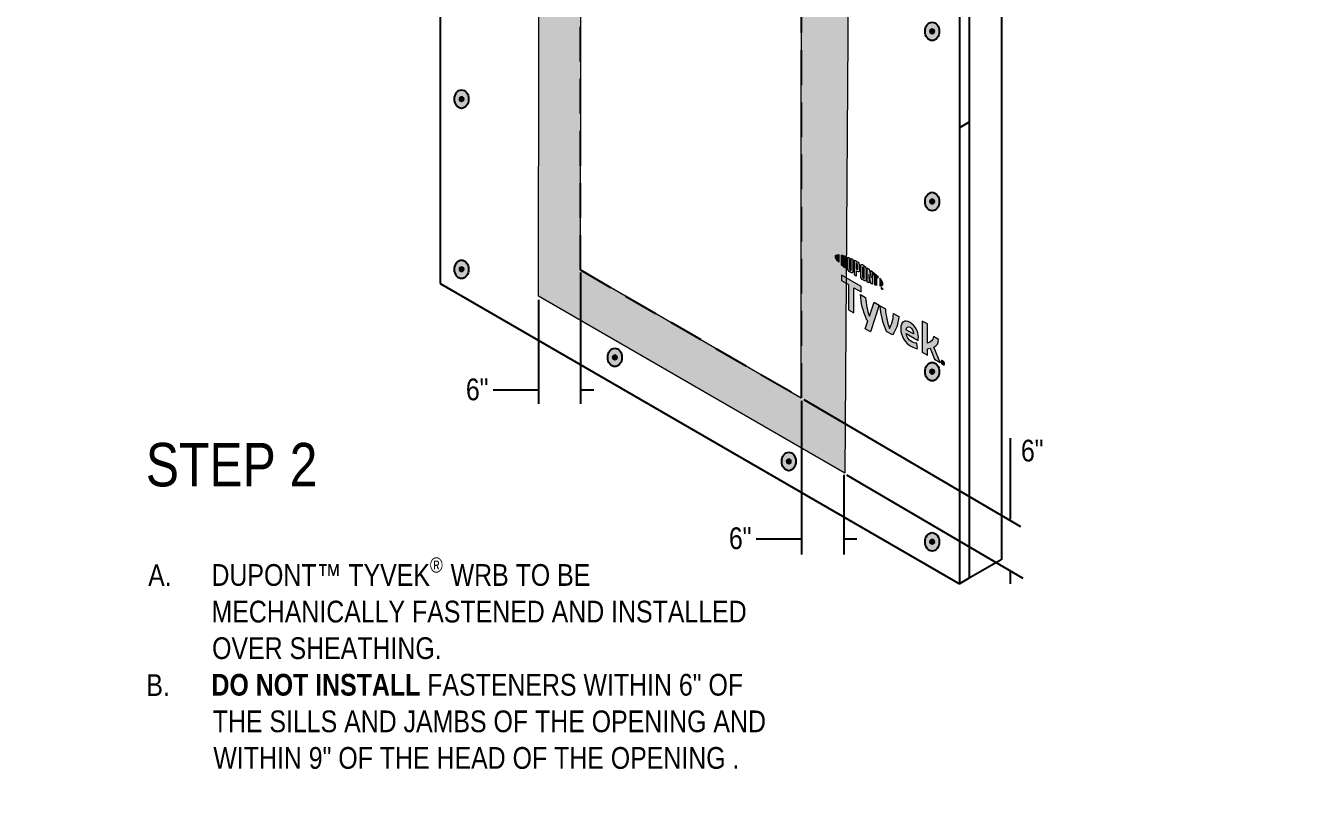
# Model space of a CAD drawing. Header units: inches. Extents: x -26 to 76, y -15 to 22.
# Drawn here: x -0.4 to 8.77, y -9.32 to -3.8 of the extents above; entities that cross this region are included whole.
import ezdxf

# ---------------------------------------------------------------- set-up
doc = ezdxf.new("R2010")
doc.units = ezdxf.units.IN
doc.header["$MEASUREMENT"] = 0
for name, pattern in [('AI-Linetype-0', [0.375113, 0.250075, -0.125038]), ('AI-Linetype-6', [0.375113, 0.250075, -0.125038]), ('AI-Linetype-7', [0.375113, 0.250075, -0.125038])]:
    doc.linetypes.add(name, pattern=pattern)
for name, color, linetype, lineweight in [('.ATI-TEXT_2', 7, 'Continuous', 0), ('G-ANNO-TTLB', 7, 'Continuous', 0), ('LOGOS', 7, 'Continuous', 0), ('No Fasteners', 7, 'Continuous', 0), ('TYVEK', 7, 'Continuous', 0)]:
    doc.layers.add(name, color=color, linetype=linetype, lineweight=lineweight)

# ---------------------------------------------------------------- blocks, each defined once
blk = doc.blocks.new('Block_38')
at = {"layer": 'TYVEK', "color": 18, "lineweight": 25, "true_color": 0x000000}
blk.add_lwpolyline([(2.585, -4.9733)], dxfattribs=at)
blk = doc.blocks.new('Block_39')
at = {"layer": 'TYVEK', "color": 18, "lineweight": 25, "true_color": 0x000000}
for points in [[(2.585, -4.9733)], [(6.3194, -7.1352)]]:
    blk.add_lwpolyline(points, dxfattribs=at)
blk = doc.blocks.new('Block_73')
at = {"layer": 'TYVEK', "true_color": 0x003b71, "transparency": 33554687}
h = blk.add_hatch(color=156, dxfattribs=at)
h.dxf.hatch_style = 2
edge = h.paths.add_edge_path()
edge.add_ellipse((6.1177, -7.5188), major_axis=(0, 0.0664), ratio=0.766948, start_angle=0, end_angle=360)
at = {"layer": 'TYVEK', "color": 252, "lineweight": 25, "true_color": 0x838484}
for p, q in [((6.1042, -7.5184), (6.1312, -7.5184)), ((6.1177, -7.5013), (6.1177, -7.5355))]:
    blk.add_line(p, q, dxfattribs=at)
at = {"layer": 'TYVEK', "color": 18, "lineweight": 25, "true_color": 0x000000}
blk.add_ellipse((6.1177, -7.5188), major_axis=(0, 0.0664), ratio=0.766948, dxfattribs=at)
at = {"layer": 'TYVEK', "color": 252, "lineweight": 25, "true_color": 0x838484}
blk.add_ellipse((6.1177, -7.5184), major_axis=(0, 0.0171), ratio=0.788846, dxfattribs=at)
blk = doc.blocks.new('Block_74')
at = {"layer": 'TYVEK', "true_color": 0x003b71, "transparency": 33554687}
h = blk.add_hatch(color=156, dxfattribs=at)
h.dxf.hatch_style = 2
edge = h.paths.add_edge_path()
edge.add_ellipse((6.1177, -3.8458), major_axis=(0, 0.0664), ratio=0.766948, start_angle=0, end_angle=360)
at = {"layer": 'TYVEK', "color": 252, "lineweight": 25, "true_color": 0x838484}
for p, q in [((6.1042, -3.8454), (6.1312, -3.8454)), ((6.1177, -3.8283), (6.1177, -3.8625))]:
    blk.add_line(p, q, dxfattribs=at)
at = {"layer": 'TYVEK', "color": 18, "lineweight": 25, "true_color": 0x000000}
blk.add_ellipse((6.1177, -3.8458), major_axis=(0, 0.0664), ratio=0.766948, dxfattribs=at)
at = {"layer": 'TYVEK', "color": 252, "lineweight": 25, "true_color": 0x838484}
blk.add_ellipse((6.1177, -3.8454), major_axis=(0, 0.0171), ratio=0.788846, dxfattribs=at)
blk = doc.blocks.new('Block_76')
at = {"layer": 'TYVEK', "true_color": 0x003b71, "transparency": 33554687}
h = blk.add_hatch(color=156, dxfattribs=at)
h.dxf.hatch_style = 2
edge = h.paths.add_edge_path()
edge.add_ellipse((6.1177, -5.0702), major_axis=(0, 0.0664), ratio=0.766948, start_angle=0, end_angle=360)
at = {"layer": 'TYVEK', "color": 252, "lineweight": 25, "true_color": 0x838484}
for p, q in [((6.1042, -5.0697), (6.1312, -5.0697)), ((6.1177, -5.0526), (6.1177, -5.0869))]:
    blk.add_line(p, q, dxfattribs=at)
at = {"layer": 'TYVEK', "color": 18, "lineweight": 25, "true_color": 0x000000}
blk.add_ellipse((6.1177, -5.0702), major_axis=(0, 0.0664), ratio=0.766948, dxfattribs=at)
at = {"layer": 'TYVEK', "color": 252, "lineweight": 25, "true_color": 0x838484}
blk.add_ellipse((6.1177, -5.0697), major_axis=(0, 0.0171), ratio=0.788846, dxfattribs=at)
blk = doc.blocks.new('Block_77')
at = {"layer": 'TYVEK', "true_color": 0x003b71, "transparency": 33554687}
h = blk.add_hatch(color=156, dxfattribs=at)
h.dxf.hatch_style = 2
edge = h.paths.add_edge_path()
edge.add_ellipse((6.1177, -6.2945), major_axis=(0, 0.0664), ratio=0.766948, start_angle=0, end_angle=360)
at = {"layer": 'TYVEK', "color": 252, "lineweight": 25, "true_color": 0x838484}
for p, q in [((6.1042, -6.2941), (6.1312, -6.2941)), ((6.1177, -6.2769), (6.1177, -6.3112))]:
    blk.add_line(p, q, dxfattribs=at)
at = {"layer": 'TYVEK', "color": 18, "lineweight": 25, "true_color": 0x000000}
blk.add_ellipse((6.1177, -6.2945), major_axis=(0, 0.0664), ratio=0.766948, dxfattribs=at)
at = {"layer": 'TYVEK', "color": 252, "lineweight": 25, "true_color": 0x838484}
blk.add_ellipse((6.1177, -6.2941), major_axis=(0, 0.0171), ratio=0.788846, dxfattribs=at)
blk = doc.blocks.new('Block_71')
at = {"layer": 'TYVEK'}
for name in ['Block_74', 'Block_76', 'Block_77', 'Block_73']:
    blk.add_blockref(name, (0, 0), dxfattribs=at)
blk = doc.blocks.new('Block_80')
at = {"layer": 'TYVEK', "true_color": 0x003b71, "transparency": 33554687}
h = blk.add_hatch(color=156, dxfattribs=at)
h.dxf.hatch_style = 2
edge = h.paths.add_edge_path()
edge.add_ellipse((2.733, -5.5577), major_axis=(0, 0.0664), ratio=0.766948, start_angle=0, end_angle=360)
at = {"layer": 'TYVEK', "color": 252, "lineweight": 25, "true_color": 0x838484}
for p, q in [((2.7195, -5.5573), (2.7466, -5.5573)), ((2.733, -5.5401), (2.733, -5.5744))]:
    blk.add_line(p, q, dxfattribs=at)
at = {"layer": 'TYVEK', "color": 18, "lineweight": 25, "true_color": 0x000000}
blk.add_ellipse((2.733, -5.5577), major_axis=(0, 0.0664), ratio=0.766948, dxfattribs=at)
at = {"layer": 'TYVEK', "color": 252, "lineweight": 25, "true_color": 0x838484}
blk.add_ellipse((2.733, -5.5573), major_axis=(0, 0.0171), ratio=0.788846, dxfattribs=at)
blk = doc.blocks.new('Block_84')
at = {"layer": 'TYVEK', "true_color": 0x003b71, "transparency": 33554687}
h = blk.add_hatch(color=156, dxfattribs=at)
h.dxf.hatch_style = 2
edge = h.paths.add_edge_path()
edge.add_ellipse((2.733, -4.3333), major_axis=(0, 0.0664), ratio=0.766948, start_angle=0, end_angle=360)
at = {"layer": 'TYVEK', "color": 252, "lineweight": 25, "true_color": 0x838484}
for p, q in [((2.7195, -4.3329), (2.7466, -4.3329)), ((2.733, -4.3158), (2.733, -4.3501))]:
    blk.add_line(p, q, dxfattribs=at)
at = {"layer": 'TYVEK', "color": 18, "lineweight": 25, "true_color": 0x000000}
blk.add_ellipse((2.733, -4.3333), major_axis=(0, 0.0664), ratio=0.766948, dxfattribs=at)
at = {"layer": 'TYVEK', "color": 252, "lineweight": 25, "true_color": 0x838484}
blk.add_ellipse((2.733, -4.3329), major_axis=(0, 0.0171), ratio=0.788846, dxfattribs=at)
blk = doc.blocks.new('Block_78')
at = {"layer": 'TYVEK'}
for name in ['Block_84', 'Block_80']:
    blk.add_blockref(name, (0, 0), dxfattribs=at)
blk = doc.blocks.new('Block_186')
at = {"layer": 'TYVEK', "true_color": 0x003b71, "transparency": 33554687}
h = blk.add_hatch(color=156, dxfattribs=at)
h.dxf.hatch_style = 2
edge = h.paths.add_edge_path()
edge.add_ellipse((5.0865, -6.9404), major_axis=(0, 0.0664), ratio=0.766948, start_angle=0, end_angle=360)
at = {"layer": 'TYVEK', "color": 252, "lineweight": 25, "true_color": 0x838484}
for p, q in [((5.073, -6.94), (5.1, -6.94)), ((5.0865, -6.9229), (5.0865, -6.9571))]:
    blk.add_line(p, q, dxfattribs=at)
at = {"layer": 'TYVEK', "color": 18, "lineweight": 25, "true_color": 0x000000}
blk.add_ellipse((5.0865, -6.9404), major_axis=(0, 0.0664), ratio=0.766948, dxfattribs=at)
at = {"layer": 'TYVEK', "color": 252, "lineweight": 25, "true_color": 0x838484}
blk.add_ellipse((5.0865, -6.94), major_axis=(0, 0.0171), ratio=0.788846, dxfattribs=at)
blk = doc.blocks.new('Block_187')
at = {"layer": 'TYVEK', "true_color": 0x003b71, "transparency": 33554687}
h = blk.add_hatch(color=156, dxfattribs=at)
h.dxf.hatch_style = 2
edge = h.paths.add_edge_path()
edge.add_ellipse((3.8353, -6.1918), major_axis=(0, 0.0664), ratio=0.766948, start_angle=0, end_angle=360)
at = {"layer": 'TYVEK', "color": 252, "lineweight": 25, "true_color": 0x838484}
for p, q in [((3.8218, -6.1914), (3.8488, -6.1914)), ((3.8353, -6.1743), (3.8353, -6.2085))]:
    blk.add_line(p, q, dxfattribs=at)
at = {"layer": 'TYVEK', "color": 18, "lineweight": 25, "true_color": 0x000000}
blk.add_ellipse((3.8353, -6.1918), major_axis=(0, 0.0664), ratio=0.766948, dxfattribs=at)
at = {"layer": 'TYVEK', "color": 252, "lineweight": 25, "true_color": 0x838484}
blk.add_ellipse((3.8353, -6.1914), major_axis=(0, 0.0171), ratio=0.788846, dxfattribs=at)
blk = doc.blocks.new('Block_397')
at = {"layer": '.ATI-TEXT_2', "char_height": 0.2, "attachment_point": 7}
for s, insert in [('\\C18;\\c0;\\FArial Narrow|b0|i0|c1;\\H0.156297;\\W1.000000;A.', (0.4789, -7.8377)), ('\\C18;\\c0;\\FArial Narrow|b0|i0|c1;\\H0.156297;\\W1.000000;DUPONT™ TYVEK', (0.9344, -7.8377)), ('\\C18;\\c0;\\FArial Narrow|b0|i0|c1;\\H0.109408;\\W1.000000;®', (2.5057, -7.7413)), ('\\C18;\\c0;\\FArial Narrow|b0|i0|c1;\\H0.156297;\\W1.000000; WRB TO BE', (2.6046, -7.8377)), ('\\C18;\\c0;\\FArial Narrow|b0|i0|c1;\\H0.156297;\\W1.000000;MECHANICALLY FASTENED AND INSTALLED', (0.9345, -8.101)), ('\\C18;\\c0;\\FArial Narrow|b0|i0|c1;\\H0.156297;\\W1.000000;OVER SHEATHING.', (0.9388, -8.3642)), ('\\C18;\\c0;\\FArial Narrow|b0|i0|c1;\\H0.156297;\\W1.000000;B.', (0.4657, -8.6275)), ('\\C18;\\c0;\\FArial Narrow Bold|b1|i0|c1;\\H0.156297;\\W1.000000;DO NOT INSTALL\\FArial Narrow|b0|i0|c1; FASTENERS WITHIN 6" OF', (0.9344, -8.6275)), ('\\C18;\\c0;\\FArial Narrow|b0|i0|c1;\\H0.156297;\\W1.000000;THE SILLS AND JAMBS OF THE OPENING AND', (0.9433, -8.8908)), ('\\C18;\\c0;\\FArial Narrow|b0|i0|c1;\\H0.156297;\\W1.000000;WITHIN 9" OF THE HEAD OF THE OPENING .', (0.9478, -9.154))]:
    blk.add_mtext(s, dxfattribs=dict(at, insert=insert))
blk = doc.blocks.new('Block_467')
at = {"layer": 'LOGOS', "true_color": 0x838484, "transparency": 33554687}
h = blk.add_hatch(color=252, dxfattribs=at)
h.dxf.hatch_style = 2
edge = h.paths.add_edge_path()
edge.add_spline(control_points=[(5.422, -5.466), (5.422, -5.476), (5.4305, -5.4903), (5.4453, -5.5069), (5.4453, -5.5069), (5.4453, -5.4522), (5.4453, -5.4522), (5.4305, -5.4516), (5.422, -5.456), (5.422, -5.466)], knot_values=[0, 0, 0, 0, 1, 1, 1, 2, 2, 2, 3, 3, 3, 3], degree=3, periodic=0)
h = blk.add_hatch(color=252, dxfattribs=at)
h.dxf.hatch_style = 2
edge = h.paths.add_edge_path()
edge.add_spline(control_points=[(5.4898, -5.5275), (5.4898, -5.5317), (5.4876, -5.5318), (5.485, -5.5303), (5.483, -5.5291), (5.4798, -5.5264), (5.4772, -5.5241), (5.4772, -5.5241), (5.4772, -5.4718), (5.4772, -5.4718), (5.4798, -5.4725), (5.483, -5.4735), (5.485, -5.4747), (5.4876, -5.4762), (5.4898, -5.4788), (5.4898, -5.483), (5.4898, -5.483), (5.4898, -5.5275), (5.4898, -5.5275)], knot_values=[0, 0, 0, 0, 1, 1, 1, 2, 2, 2, 3, 3, 3, 4, 4, 4, 5, 5, 5, 6, 6, 6, 6], degree=3, periodic=0)
edge = h.paths.add_edge_path()
edge.add_spline(control_points=[(5.4867, -5.462), (5.4826, -5.4596), (5.4766, -5.4575), (5.4658, -5.4551), (5.4658, -5.4551), (5.4658, -5.5277), (5.4658, -5.5277), (5.4753, -5.5365), (5.4826, -5.5426), (5.4867, -5.545), (5.4963, -5.5505), (5.5016, -5.5469), (5.5016, -5.5362), (5.5016, -5.5362), (5.5016, -5.488), (5.5016, -5.488), (5.5016, -5.4773), (5.4963, -5.4675), (5.4867, -5.462)], knot_values=[0, 0, 0, 0, 1, 1, 1, 2, 2, 2, 3, 3, 3, 4, 4, 4, 5, 5, 5, 6, 6, 6, 6], degree=3, periodic=0)
h = blk.add_hatch(color=252, dxfattribs=at)
h.dxf.hatch_style = 2
edge = h.paths.add_edge_path()
edge.add_spline(control_points=[(5.5349, -5.562), (5.5349, -5.5662), (5.5336, -5.5681), (5.529, -5.5649), (5.5246, -5.5616), (5.5233, -5.5588), (5.5233, -5.5538), (5.5233, -5.5538), (5.5233, -5.4748), (5.5233, -5.4748), (5.5204, -5.4735), (5.5137, -5.4707), (5.5109, -5.4695), (5.5109, -5.4695), (5.5109, -5.5494), (5.5109, -5.5494), (5.5109, -5.5621), (5.5163, -5.5702), (5.529, -5.5793), (5.5407, -5.5876), (5.5479, -5.5849), (5.5479, -5.5708), (5.5479, -5.5708), (5.5479, -5.4864), (5.5479, -5.4864), (5.5455, -5.4851), (5.5375, -5.4813), (5.5349, -5.4801), (5.5349, -5.4801), (5.5349, -5.562), (5.5349, -5.562)], knot_values=[0, 0, 0, 0, 1, 1, 1, 2, 2, 2, 3, 3, 3, 4, 4, 4, 5, 5, 5, 6, 6, 6, 7, 7, 7, 8, 8, 8, 9, 9, 9, 10, 10, 10, 10], degree=3, periodic=0)
h = blk.add_hatch(color=252, dxfattribs=at)
h.dxf.hatch_style = 2
edge = h.paths.add_edge_path()
edge.add_spline(control_points=[(5.5824, -5.5547), (5.5824, -5.5593), (5.581, -5.5608), (5.5757, -5.5578), (5.5757, -5.5578), (5.5711, -5.5551), (5.5711, -5.5551), (5.5711, -5.5551), (5.5711, -5.5132), (5.5711, -5.5132), (5.5731, -5.5143), (5.5742, -5.5148), (5.5754, -5.5156), (5.5812, -5.5189), (5.5824, -5.522), (5.5824, -5.5267), (5.5824, -5.5267), (5.5824, -5.5547), (5.5824, -5.5547)], knot_values=[0, 0, 0, 0, 1, 1, 1, 2, 2, 2, 3, 3, 3, 4, 4, 4, 5, 5, 5, 6, 6, 6, 6], degree=3, periodic=0)
edge = h.paths.add_edge_path()
edge.add_spline(control_points=[(5.5762, -5.5012), (5.5739, -5.4998), (5.5657, -5.4954), (5.5581, -5.4915), (5.5581, -5.4915), (5.5581, -5.5978), (5.5581, -5.5978), (5.5607, -5.5995), (5.5674, -5.6038), (5.5711, -5.606), (5.5711, -5.606), (5.5711, -5.5699), (5.5711, -5.5699), (5.5711, -5.5699), (5.5762, -5.5729), (5.5762, -5.5729), (5.5898, -5.5807), (5.5955, -5.5769), (5.5955, -5.5634), (5.5955, -5.5634), (5.5955, -5.5321), (5.5955, -5.5321), (5.5955, -5.5189), (5.5891, -5.5086), (5.5762, -5.5012)], knot_values=[0, 0, 0, 0, 1, 1, 1, 2, 2, 2, 3, 3, 3, 4, 4, 4, 5, 5, 5, 6, 6, 6, 7, 7, 7, 8, 8, 8, 8], degree=3, periodic=0)
h = blk.add_hatch(color=252, dxfattribs=at)
h.dxf.hatch_style = 2
edge = h.paths.add_edge_path()
edge.add_spline(control_points=[(5.6289, -5.6187), (5.6289, -5.6229), (5.6277, -5.6244), (5.6231, -5.6219), (5.6183, -5.6193), (5.617, -5.6162), (5.617, -5.6119), (5.617, -5.6119), (5.617, -5.5456), (5.617, -5.5456), (5.617, -5.5412), (5.6183, -5.5396), (5.6231, -5.5425), (5.6277, -5.5453), (5.6289, -5.5482), (5.6289, -5.5524), (5.6289, -5.5524), (5.6289, -5.6187), (5.6289, -5.6187)], knot_values=[0, 0, 0, 0, 1, 1, 1, 2, 2, 2, 3, 3, 3, 4, 4, 4, 5, 5, 5, 6, 6, 6, 6], degree=3, periodic=0)
edge = h.paths.add_edge_path()
edge.add_spline(control_points=[(5.6231, -5.5276), (5.611, -5.52), (5.6038, -5.5219), (5.6038, -5.5359), (5.6038, -5.5359), (5.6038, -5.6055), (5.6038, -5.6055), (5.6038, -5.6202), (5.6103, -5.6301), (5.6231, -5.6368), (5.6355, -5.6434), (5.6421, -5.6417), (5.6421, -5.626), (5.6421, -5.626), (5.6421, -5.5596), (5.6421, -5.5596), (5.6421, -5.5446), (5.6362, -5.5359), (5.6231, -5.5276)], knot_values=[0, 0, 0, 0, 1, 1, 1, 2, 2, 2, 3, 3, 3, 4, 4, 4, 5, 5, 5, 6, 6, 6, 6], degree=3, periodic=0)
h = blk.add_hatch(color=252, dxfattribs=at)
h.dxf.hatch_style = 2
edge = h.paths.add_edge_path()
edge.add_spline(control_points=[(5.6782, -5.6187), (5.6782, -5.6187), (5.6638, -5.5563), (5.6638, -5.5563), (5.6598, -5.5534), (5.6551, -5.5501), (5.6514, -5.5476), (5.6514, -5.5476), (5.6514, -5.6496), (5.6514, -5.6496), (5.654, -5.6508), (5.6606, -5.6537), (5.664, -5.6552), (5.664, -5.6552), (5.6629, -5.5945), (5.6629, -5.5945), (5.6629, -5.5945), (5.6782, -5.6611), (5.6782, -5.6611), (5.6815, -5.6624), (5.6862, -5.6641), (5.6893, -5.6653), (5.6893, -5.6653), (5.6893, -5.5756), (5.6893, -5.5756), (5.6861, -5.573), (5.6802, -5.5685), (5.6773, -5.5663), (5.6773, -5.5663), (5.6782, -5.6187), (5.6782, -5.6187)], knot_values=[0, 0, 0, 0, 1, 1, 1, 2, 2, 2, 3, 3, 3, 4, 4, 4, 5, 5, 5, 6, 6, 6, 7, 7, 7, 8, 8, 8, 9, 9, 9, 10, 10, 10, 10], degree=3, periodic=0)
h = blk.add_hatch(color=252, dxfattribs=at)
h.dxf.hatch_style = 2
edge = h.paths.add_edge_path()
edge.add_spline(control_points=[(5.6958, -5.595), (5.699, -5.5976), (5.7022, -5.6001), (5.7053, -5.6027), (5.7053, -5.6027), (5.7053, -5.6705), (5.7053, -5.6705), (5.7081, -5.6714), (5.7134, -5.6729), (5.7169, -5.6737), (5.7169, -5.6737), (5.7169, -5.6126), (5.7169, -5.6126), (5.7203, -5.6156), (5.7235, -5.6184), (5.7264, -5.6211), (5.7264, -5.6211), (5.7264, -5.608), (5.7264, -5.608), (5.7172, -5.599), (5.7073, -5.5903), (5.6958, -5.5808), (5.6958, -5.5808), (5.6958, -5.595), (5.6958, -5.595)], knot_values=[0, 0, 0, 0, 1, 1, 1, 2, 2, 2, 3, 3, 3, 4, 4, 4, 5, 5, 5, 6, 6, 6, 7, 7, 7, 8, 8, 8, 8], degree=3, periodic=0)
h = blk.add_hatch(color=252, dxfattribs=at)
h.dxf.hatch_style = 2
edge = h.paths.add_edge_path()
edge.add_spline(control_points=[(5.7638, -5.6633), (5.7638, -5.6733), (5.7553, -5.6778), (5.7404, -5.6773), (5.7404, -5.6773), (5.7404, -5.6225), (5.7404, -5.6225), (5.7553, -5.6391), (5.7638, -5.6533), (5.7638, -5.6633)], knot_values=[0, 0, 0, 0, 1, 1, 1, 2, 2, 2, 3, 3, 3, 3], degree=3, periodic=0)
h = blk.add_hatch(color=252, dxfattribs=at)
h.dxf.hatch_style = 2
edge = h.paths.add_edge_path()
edge.add_spline(control_points=[(5.7568, -5.6922), (5.7568, -5.6922), (5.7582, -5.693), (5.7582, -5.693), (5.7582, -5.693), (5.7603, -5.698), (5.7603, -5.698), (5.7603, -5.698), (5.7624, -5.6954), (5.7624, -5.6954), (5.7624, -5.6954), (5.7638, -5.6962), (5.7638, -5.6962), (5.7638, -5.6962), (5.7638, -5.7041), (5.7638, -5.7041), (5.7638, -5.7041), (5.7625, -5.7034), (5.7625, -5.7034), (5.7625, -5.7034), (5.7625, -5.6978), (5.7625, -5.6978), (5.7625, -5.6978), (5.7604, -5.7003), (5.7604, -5.7003), (5.7604, -5.7003), (5.7602, -5.7002), (5.7602, -5.7002), (5.7602, -5.7002), (5.7581, -5.6953), (5.7581, -5.6953), (5.7581, -5.6953), (5.7581, -5.7009), (5.7581, -5.7009), (5.7581, -5.7009), (5.7568, -5.7001), (5.7568, -5.7001), (5.7568, -5.7001), (5.7568, -5.6922), (5.7568, -5.6922)], knot_values=[0, 0, 0, 0, 1, 1, 1, 2, 2, 2, 3, 3, 3, 4, 4, 4, 5, 5, 5, 6, 6, 6, 7, 7, 7, 8, 8, 8, 9, 9, 9, 10, 10, 10, 11, 11, 11, 12, 12, 12, 13, 13, 13, 13], degree=3, periodic=0)
edge = h.paths.add_edge_path()
edge.add_spline(control_points=[(5.7519, -5.6908), (5.7519, -5.6908), (5.7498, -5.6896), (5.7498, -5.6896), (5.7498, -5.6896), (5.7498, -5.6882), (5.7498, -5.6882), (5.7498, -5.6882), (5.7554, -5.6914), (5.7554, -5.6914), (5.7554, -5.6914), (5.7554, -5.6928), (5.7554, -5.6928), (5.7554, -5.6928), (5.7532, -5.6915), (5.7532, -5.6915), (5.7532, -5.6915), (5.7532, -5.6981), (5.7532, -5.6981), (5.7532, -5.6981), (5.7519, -5.6973), (5.7519, -5.6973), (5.7519, -5.6973), (5.7519, -5.6908), (5.7519, -5.6908)], knot_values=[0, 0, 0, 0, 1, 1, 1, 2, 2, 2, 3, 3, 3, 4, 4, 4, 5, 5, 5, 6, 6, 6, 7, 7, 7, 8, 8, 8, 8], degree=3, periodic=0)
at = {"layer": 'LOGOS'}
for points, knots in [([(5.422, -5.466), (5.422, -5.476), (5.4305, -5.4903), (5.4453, -5.5069), (5.4453, -5.5069), (5.4453, -5.4522), (5.4453, -5.4522), (5.4305, -5.4516), (5.422, -5.456), (5.422, -5.466)], [0, 0, 0, 0, 1, 1, 1, 2, 2, 2, 3, 3, 3, 3]), ([(5.4867, -5.462), (5.4826, -5.4596), (5.4766, -5.4575), (5.4658, -5.4551), (5.4658, -5.4551), (5.4658, -5.5277), (5.4658, -5.5277), (5.4753, -5.5365), (5.4826, -5.5426), (5.4867, -5.545), (5.4963, -5.5505), (5.5016, -5.5469), (5.5016, -5.5362), (5.5016, -5.5362), (5.5016, -5.488), (5.5016, -5.488), (5.5016, -5.4773), (5.4963, -5.4675), (5.4867, -5.462)], [0, 0, 0, 0, 1, 1, 1, 2, 2, 2, 3, 3, 3, 4, 4, 4, 5, 5, 5, 6, 6, 6, 6]), ([(5.4898, -5.5275), (5.4898, -5.5317), (5.4876, -5.5318), (5.485, -5.5303), (5.483, -5.5291), (5.4798, -5.5264), (5.4772, -5.5241), (5.4772, -5.5241), (5.4772, -5.4718), (5.4772, -5.4718), (5.4798, -5.4725), (5.483, -5.4735), (5.485, -5.4747), (5.4876, -5.4762), (5.4898, -5.4788), (5.4898, -5.483), (5.4898, -5.483), (5.4898, -5.5275), (5.4898, -5.5275)], [0, 0, 0, 0, 1, 1, 1, 2, 2, 2, 3, 3, 3, 4, 4, 4, 5, 5, 5, 6, 6, 6, 6]), ([(5.5349, -5.562), (5.5349, -5.5662), (5.5336, -5.5681), (5.529, -5.5649), (5.5246, -5.5616), (5.5233, -5.5588), (5.5233, -5.5538), (5.5233, -5.5538), (5.5233, -5.4748), (5.5233, -5.4748), (5.5204, -5.4735), (5.5137, -5.4707), (5.5109, -5.4695), (5.5109, -5.4695), (5.5109, -5.5494), (5.5109, -5.5494), (5.5109, -5.5621), (5.5163, -5.5702), (5.529, -5.5793), (5.5407, -5.5876), (5.5479, -5.5849), (5.5479, -5.5708), (5.5479, -5.5708), (5.5479, -5.4864), (5.5479, -5.4864), (5.5455, -5.4851), (5.5375, -5.4813), (5.5349, -5.4801), (5.5349, -5.4801), (5.5349, -5.562), (5.5349, -5.562)], [0, 0, 0, 0, 1, 1, 1, 2, 2, 2, 3, 3, 3, 4, 4, 4, 5, 5, 5, 6, 6, 6, 7, 7, 7, 8, 8, 8, 9, 9, 9, 10, 10, 10, 10]), ([(5.5762, -5.5012), (5.5739, -5.4998), (5.5657, -5.4954), (5.5581, -5.4915), (5.5581, -5.4915), (5.5581, -5.5978), (5.5581, -5.5978), (5.5607, -5.5995), (5.5674, -5.6038), (5.5711, -5.606), (5.5711, -5.606), (5.5711, -5.5699), (5.5711, -5.5699), (5.5711, -5.5699), (5.5762, -5.5729), (5.5762, -5.5729), (5.5898, -5.5807), (5.5955, -5.5769), (5.5955, -5.5634), (5.5955, -5.5634), (5.5955, -5.5321), (5.5955, -5.5321), (5.5955, -5.5189), (5.5891, -5.5086), (5.5762, -5.5012)], [0, 0, 0, 0, 1, 1, 1, 2, 2, 2, 3, 3, 3, 4, 4, 4, 5, 5, 5, 6, 6, 6, 7, 7, 7, 8, 8, 8, 8]), ([(5.5824, -5.5547), (5.5824, -5.5593), (5.581, -5.5608), (5.5757, -5.5578), (5.5757, -5.5578), (5.5711, -5.5551), (5.5711, -5.5551), (5.5711, -5.5551), (5.5711, -5.5132), (5.5711, -5.5132), (5.5731, -5.5143), (5.5742, -5.5148), (5.5754, -5.5156), (5.5812, -5.5189), (5.5824, -5.522), (5.5824, -5.5267), (5.5824, -5.5267), (5.5824, -5.5547), (5.5824, -5.5547)], [0, 0, 0, 0, 1, 1, 1, 2, 2, 2, 3, 3, 3, 4, 4, 4, 5, 5, 5, 6, 6, 6, 6]), ([(5.6231, -5.5276), (5.611, -5.52), (5.6038, -5.5219), (5.6038, -5.5359), (5.6038, -5.5359), (5.6038, -5.6055), (5.6038, -5.6055), (5.6038, -5.6202), (5.6103, -5.6301), (5.6231, -5.6368), (5.6355, -5.6434), (5.6421, -5.6417), (5.6421, -5.626), (5.6421, -5.626), (5.6421, -5.5596), (5.6421, -5.5596), (5.6421, -5.5446), (5.6362, -5.5359), (5.6231, -5.5276)], [0, 0, 0, 0, 1, 1, 1, 2, 2, 2, 3, 3, 3, 4, 4, 4, 5, 5, 5, 6, 6, 6, 6]), ([(5.6289, -5.6187), (5.6289, -5.6229), (5.6277, -5.6244), (5.6231, -5.6219), (5.6183, -5.6193), (5.617, -5.6162), (5.617, -5.6119), (5.617, -5.6119), (5.617, -5.5456), (5.617, -5.5456), (5.617, -5.5412), (5.6183, -5.5396), (5.6231, -5.5425), (5.6277, -5.5453), (5.6289, -5.5482), (5.6289, -5.5524), (5.6289, -5.5524), (5.6289, -5.6187), (5.6289, -5.6187)], [0, 0, 0, 0, 1, 1, 1, 2, 2, 2, 3, 3, 3, 4, 4, 4, 5, 5, 5, 6, 6, 6, 6]), ([(5.6782, -5.6187), (5.6782, -5.6187), (5.6638, -5.5563), (5.6638, -5.5563), (5.6598, -5.5534), (5.6551, -5.5501), (5.6514, -5.5476), (5.6514, -5.5476), (5.6514, -5.6496), (5.6514, -5.6496), (5.654, -5.6508), (5.6606, -5.6537), (5.664, -5.6552), (5.664, -5.6552), (5.6629, -5.5945), (5.6629, -5.5945), (5.6629, -5.5945), (5.6782, -5.6611), (5.6782, -5.6611), (5.6815, -5.6624), (5.6862, -5.6641), (5.6893, -5.6653), (5.6893, -5.6653), (5.6893, -5.5756), (5.6893, -5.5756), (5.6861, -5.573), (5.6802, -5.5685), (5.6773, -5.5663), (5.6773, -5.5663), (5.6782, -5.6187), (5.6782, -5.6187)], [0, 0, 0, 0, 1, 1, 1, 2, 2, 2, 3, 3, 3, 4, 4, 4, 5, 5, 5, 6, 6, 6, 7, 7, 7, 8, 8, 8, 9, 9, 9, 10, 10, 10, 10]), ([(5.6958, -5.595), (5.699, -5.5976), (5.7022, -5.6001), (5.7053, -5.6027), (5.7053, -5.6027), (5.7053, -5.6705), (5.7053, -5.6705), (5.7081, -5.6714), (5.7134, -5.6729), (5.7169, -5.6737), (5.7169, -5.6737), (5.7169, -5.6126), (5.7169, -5.6126), (5.7203, -5.6156), (5.7235, -5.6184), (5.7264, -5.6211), (5.7264, -5.6211), (5.7264, -5.608), (5.7264, -5.608), (5.7172, -5.599), (5.7073, -5.5903), (5.6958, -5.5808), (5.6958, -5.5808), (5.6958, -5.595), (5.6958, -5.595)], [0, 0, 0, 0, 1, 1, 1, 2, 2, 2, 3, 3, 3, 4, 4, 4, 5, 5, 5, 6, 6, 6, 7, 7, 7, 8, 8, 8, 8]), ([(5.7638, -5.6633), (5.7638, -5.6733), (5.7553, -5.6778), (5.7404, -5.6773), (5.7404, -5.6773), (5.7404, -5.6225), (5.7404, -5.6225), (5.7553, -5.6391), (5.7638, -5.6533), (5.7638, -5.6633)], [0, 0, 0, 0, 1, 1, 1, 2, 2, 2, 3, 3, 3, 3]), ([(5.7519, -5.6908), (5.7519, -5.6908), (5.7498, -5.6896), (5.7498, -5.6896), (5.7498, -5.6896), (5.7498, -5.6882), (5.7498, -5.6882), (5.7498, -5.6882), (5.7554, -5.6914), (5.7554, -5.6914), (5.7554, -5.6914), (5.7554, -5.6928), (5.7554, -5.6928), (5.7554, -5.6928), (5.7532, -5.6915), (5.7532, -5.6915), (5.7532, -5.6915), (5.7532, -5.6981), (5.7532, -5.6981), (5.7532, -5.6981), (5.7519, -5.6973), (5.7519, -5.6973), (5.7519, -5.6973), (5.7519, -5.6908), (5.7519, -5.6908)], [0, 0, 0, 0, 1, 1, 1, 2, 2, 2, 3, 3, 3, 4, 4, 4, 5, 5, 5, 6, 6, 6, 7, 7, 7, 8, 8, 8, 8]), ([(5.7568, -5.6922), (5.7568, -5.6922), (5.7582, -5.693), (5.7582, -5.693), (5.7582, -5.693), (5.7603, -5.698), (5.7603, -5.698), (5.7603, -5.698), (5.7624, -5.6954), (5.7624, -5.6954), (5.7624, -5.6954), (5.7638, -5.6962), (5.7638, -5.6962), (5.7638, -5.6962), (5.7638, -5.7041), (5.7638, -5.7041), (5.7638, -5.7041), (5.7625, -5.7034), (5.7625, -5.7034), (5.7625, -5.7034), (5.7625, -5.6978), (5.7625, -5.6978), (5.7625, -5.6978), (5.7604, -5.7003), (5.7604, -5.7003), (5.7604, -5.7003), (5.7602, -5.7002), (5.7602, -5.7002), (5.7602, -5.7002), (5.7581, -5.6953), (5.7581, -5.6953), (5.7581, -5.6953), (5.7581, -5.7009), (5.7581, -5.7009), (5.7581, -5.7009), (5.7568, -5.7001), (5.7568, -5.7001), (5.7568, -5.7001), (5.7568, -5.6922), (5.7568, -5.6922)], [0, 0, 0, 0, 1, 1, 1, 2, 2, 2, 3, 3, 3, 4, 4, 4, 5, 5, 5, 6, 6, 6, 7, 7, 7, 8, 8, 8, 9, 9, 9, 10, 10, 10, 11, 11, 11, 12, 12, 12, 13, 13, 13, 13])]:
    blk.add_open_spline(points, degree=3, knots=knots, dxfattribs=at)
blk = doc.blocks.new('Block_471')
at = {"layer": 'LOGOS', "true_color": 0x838484, "transparency": 33554687}
h = blk.add_hatch(color=252, dxfattribs=at)
h.dxf.hatch_style = 2
h.paths.add_polyline_path([(5.6061, -5.6817), (5.4658, -5.6007), (5.4658, -5.6388), (5.5165, -5.6681), (5.5165, -5.8486), (5.5554, -5.8711), (5.5554, -5.6906), (5.6061, -5.7198)])
h = blk.add_hatch(color=252, dxfattribs=at)
h.dxf.hatch_style = 2
edge = h.paths.add_edge_path()
edge.add_spline(control_points=[(5.8393, -5.8754), (5.8369, -5.9274), (5.8265, -5.9576), (5.8104, -5.9836), (5.7949, -5.9394), (5.7848, -5.8973), (5.7818, -5.8422), (5.7818, -5.8422), (5.744, -5.8203), (5.744, -5.8203), (5.7481, -5.8855), (5.7603, -5.9328), (5.7897, -6.0063), (5.7897, -6.0063), (5.8314, -6.0304), (5.8314, -6.0304), (5.8597, -5.9902), (5.8715, -5.9567), (5.8769, -5.8971), (5.8769, -5.8971), (5.8393, -5.8754), (5.8393, -5.8754)], knot_values=[0, 0, 0, 0, 1, 1, 1, 2, 2, 2, 3, 3, 3, 4, 4, 4, 5, 5, 5, 6, 6, 6, 7, 7, 7, 7], degree=3, periodic=0)
h = blk.add_hatch(color=252, dxfattribs=at)
h.dxf.hatch_style = 2
edge = h.paths.add_edge_path()
edge.add_spline(control_points=[(5.9306, -5.9927), (5.9306, -5.9927), (5.9823, -6.0226), (5.9823, -6.0226), (5.9823, -6.0226), (5.9823, -6.0188), (5.9823, -6.0188), (5.9823, -6.0013), (5.9742, -5.9838), (5.9592, -5.9752), (5.9434, -5.9661), (5.933, -5.9729), (5.9306, -5.9927)], knot_values=[0, 0, 0, 0, 1, 1, 1, 2, 2, 2, 3, 3, 3, 4, 4, 4, 4], degree=3, periodic=0)
edge = h.paths.add_edge_path()
edge.add_spline(control_points=[(6.0131, -6.1284), (6.0011, -6.1277), (5.9834, -6.1219), (5.9654, -6.1115), (5.9216, -6.0862), (5.8916, -6.037), (5.8916, -5.9852), (5.8916, -5.9355), (5.9191, -5.9177), (5.9592, -5.9408), (5.9949, -5.9614), (6.0183, -6.004), (6.0183, -6.0458), (6.0183, -6.0552), (6.0177, -6.063), (6.0172, -6.0689), (6.0172, -6.0689), (5.9311, -6.0192), (5.9311, -6.0192), (5.9347, -6.0463), (5.9475, -6.0649), (5.9692, -6.0775), (5.9826, -6.0852), (5.9954, -6.0892), (6.0071, -6.0903), (6.0071, -6.0903), (6.0131, -6.1284), (6.0131, -6.1284)], knot_values=[0, 0, 0, 0, 1, 1, 1, 2, 2, 2, 3, 3, 3, 4, 4, 4, 5, 5, 5, 6, 6, 6, 7, 7, 7, 8, 8, 8, 9, 9, 9, 9], degree=3, periodic=0)
h = blk.add_hatch(color=252, dxfattribs=at)
h.dxf.hatch_style = 2
edge = h.paths.add_edge_path()
edge.add_spline(control_points=[(6.1297, -6.1174), (6.1297, -6.1174), (6.1749, -6.2287), (6.1749, -6.2287), (6.1749, -6.2287), (6.1341, -6.2051), (6.1341, -6.2051), (6.1341, -6.2051), (6.1027, -6.1261), (6.1027, -6.1261), (6.097, -6.1275), (6.091, -6.1287), (6.0845, -6.1297), (6.0845, -6.1297), (6.0845, -6.1765), (6.0845, -6.1765), (6.0845, -6.1765), (6.0469, -6.1548), (6.0469, -6.1548), (6.0469, -6.1548), (6.0469, -5.9309), (6.0469, -5.9309), (6.0469, -5.9309), (6.0845, -5.9504), (6.0845, -5.9504), (6.0845, -5.9504), (6.0845, -6.0881), (6.0845, -6.0881), (6.1101, -6.0839), (6.1226, -6.0692), (6.127, -6.0415), (6.127, -6.0415), (6.1643, -6.063), (6.1643, -6.063), (6.1635, -6.0894), (6.1515, -6.1065), (6.1297, -6.1174)], knot_values=[0, 0, 0, 0, 1, 1, 1, 2, 2, 2, 3, 3, 3, 4, 4, 4, 5, 5, 5, 6, 6, 6, 7, 7, 7, 8, 8, 8, 9, 9, 9, 10, 10, 10, 11, 11, 11, 12, 12, 12, 12], degree=3, periodic=0)
at = {"layer": 'LOGOS'}
blk.add_lwpolyline([(5.6061, -5.6817), (5.4658, -5.6007), (5.4658, -5.6388), (5.5165, -5.6681), (5.5165, -5.8486), (5.5554, -5.8711), (5.5554, -5.6906), (5.6061, -5.7198)], close=True, dxfattribs=at)
for points, knots in [([(5.8393, -5.8754), (5.8369, -5.9274), (5.8265, -5.9576), (5.8104, -5.9836), (5.7949, -5.9394), (5.7848, -5.8973), (5.7818, -5.8422), (5.7818, -5.8422), (5.744, -5.8203), (5.744, -5.8203), (5.7481, -5.8855), (5.7603, -5.9328), (5.7897, -6.0063), (5.7897, -6.0063), (5.8314, -6.0304), (5.8314, -6.0304), (5.8597, -5.9902), (5.8715, -5.9567), (5.8769, -5.8971), (5.8769, -5.8971), (5.8393, -5.8754), (5.8393, -5.8754)], [0, 0, 0, 0, 1, 1, 1, 2, 2, 2, 3, 3, 3, 4, 4, 4, 5, 5, 5, 6, 6, 6, 7, 7, 7, 7]), ([(6.0131, -6.1284), (6.0011, -6.1277), (5.9834, -6.1219), (5.9654, -6.1115), (5.9216, -6.0862), (5.8916, -6.037), (5.8916, -5.9852), (5.8916, -5.9355), (5.9191, -5.9177), (5.9592, -5.9408), (5.9949, -5.9614), (6.0183, -6.004), (6.0183, -6.0458), (6.0183, -6.0552), (6.0177, -6.063), (6.0172, -6.0689), (6.0172, -6.0689), (5.9311, -6.0192), (5.9311, -6.0192), (5.9347, -6.0463), (5.9475, -6.0649), (5.9692, -6.0775), (5.9826, -6.0852), (5.9954, -6.0892), (6.0071, -6.0903), (6.0071, -6.0903), (6.0131, -6.1284), (6.0131, -6.1284)], [0, 0, 0, 0, 1, 1, 1, 2, 2, 2, 3, 3, 3, 4, 4, 4, 5, 5, 5, 6, 6, 6, 7, 7, 7, 8, 8, 8, 9, 9, 9, 9]), ([(6.1297, -6.1174), (6.1297, -6.1174), (6.1749, -6.2287), (6.1749, -6.2287), (6.1749, -6.2287), (6.1341, -6.2051), (6.1341, -6.2051), (6.1341, -6.2051), (6.1027, -6.1261), (6.1027, -6.1261), (6.097, -6.1275), (6.091, -6.1287), (6.0845, -6.1297), (6.0845, -6.1297), (6.0845, -6.1765), (6.0845, -6.1765), (6.0845, -6.1765), (6.0469, -6.1548), (6.0469, -6.1548), (6.0469, -6.1548), (6.0469, -5.9309), (6.0469, -5.9309), (6.0469, -5.9309), (6.0845, -5.9504), (6.0845, -5.9504), (6.0845, -5.9504), (6.0845, -6.0881), (6.0845, -6.0881), (6.1101, -6.0839), (6.1226, -6.0692), (6.127, -6.0415), (6.127, -6.0415), (6.1643, -6.063), (6.1643, -6.063), (6.1635, -6.0894), (6.1515, -6.1065), (6.1297, -6.1174)], [0, 0, 0, 0, 1, 1, 1, 2, 2, 2, 3, 3, 3, 4, 4, 4, 5, 5, 5, 6, 6, 6, 7, 7, 7, 8, 8, 8, 9, 9, 9, 10, 10, 10, 11, 11, 11, 12, 12, 12, 12]), ([(5.9306, -5.9927), (5.9306, -5.9927), (5.9823, -6.0226), (5.9823, -6.0226), (5.9823, -6.0226), (5.9823, -6.0188), (5.9823, -6.0188), (5.9823, -6.0013), (5.9742, -5.9838), (5.9592, -5.9752), (5.9434, -5.9661), (5.933, -5.9729), (5.9306, -5.9927)], [0, 0, 0, 0, 1, 1, 1, 2, 2, 2, 3, 3, 3, 4, 4, 4, 4])]:
    blk.add_open_spline(points, degree=3, knots=knots, dxfattribs=at)
blk = doc.blocks.new('Block_470')
at = {"layer": 'LOGOS', "true_color": 0x838484, "transparency": 33554687}
h = blk.add_hatch(color=252, dxfattribs=at)
h.dxf.hatch_style = 2
edge = h.paths.add_edge_path()
edge.add_spline(control_points=[(5.6997, -5.7948), (5.6997, -5.7948), (5.666, -5.8954), (5.666, -5.8954), (5.6516, -5.8533), (5.6423, -5.8126), (5.6394, -5.76), (5.6394, -5.76), (5.6016, -5.7381), (5.6016, -5.7381), (5.6056, -5.8032), (5.6179, -5.8506), (5.6473, -5.9241), (5.6473, -5.9241), (5.6549, -5.9285), (5.6549, -5.9285), (5.6549, -5.9285), (5.6356, -5.986), (5.6356, -5.986), (5.6356, -5.986), (5.6732, -6.0077), (5.6732, -6.0077), (5.6732, -6.0077), (5.7373, -5.8165), (5.7373, -5.8165), (5.7373, -5.8165), (5.6997, -5.7948), (5.6997, -5.7948)], knot_values=[0, 0, 0, 0, 1, 1, 1, 2, 2, 2, 3, 3, 3, 4, 4, 4, 5, 5, 5, 6, 6, 6, 7, 7, 7, 8, 8, 8, 9, 9, 9, 9], degree=3, periodic=0)
at = {"layer": 'LOGOS'}
blk.add_open_spline([(5.6997, -5.7948), (5.6997, -5.7948), (5.666, -5.8954), (5.666, -5.8954), (5.6516, -5.8533), (5.6423, -5.8126), (5.6394, -5.76), (5.6394, -5.76), (5.6016, -5.7381), (5.6016, -5.7381), (5.6056, -5.8032), (5.6179, -5.8506), (5.6473, -5.9241), (5.6473, -5.9241), (5.6549, -5.9285), (5.6549, -5.9285), (5.6549, -5.9285), (5.6356, -5.986), (5.6356, -5.986), (5.6356, -5.986), (5.6732, -6.0077), (5.6732, -6.0077), (5.6732, -6.0077), (5.7373, -5.8165), (5.7373, -5.8165), (5.7373, -5.8165), (5.6997, -5.7948), (5.6997, -5.7948)], degree=3, knots=[0, 0, 0, 0, 1, 1, 1, 2, 2, 2, 3, 3, 3, 4, 4, 4, 5, 5, 5, 6, 6, 6, 7, 7, 7, 8, 8, 8, 9, 9, 9, 9], dxfattribs=at)
blk.add_blockref('Block_471', (0, 0), dxfattribs=at)
blk = doc.blocks.new('Block_472')
at = {"layer": 'LOGOS', "true_color": 0x838484, "transparency": 33554687}
h = blk.add_hatch(color=252, dxfattribs=at)
h.dxf.hatch_style = 2
edge = h.paths.add_edge_path()
edge.add_spline(control_points=[(6.193, -6.2244), (6.193, -6.2244), (6.193, -6.2285), (6.193, -6.2285), (6.193, -6.2285), (6.1945, -6.2294), (6.1945, -6.2294), (6.196, -6.2303), (6.1968, -6.2303), (6.1968, -6.2287), (6.1968, -6.2272), (6.196, -6.2262), (6.1945, -6.2253), (6.1945, -6.2253), (6.193, -6.2244), (6.193, -6.2244)], knot_values=[0, 0, 0, 0, 1, 1, 1, 2, 2, 2, 3, 3, 3, 4, 4, 4, 5, 5, 5, 5], degree=3, periodic=0)
edge = h.paths.add_edge_path()
edge.add_spline(control_points=[(6.1903, -6.2203), (6.1903, -6.2203), (6.1945, -6.2227), (6.1945, -6.2227), (6.1978, -6.2246), (6.1994, -6.2273), (6.1994, -6.2302), (6.1994, -6.2322), (6.1986, -6.2331), (6.197, -6.2329), (6.1978, -6.2352), (6.1989, -6.2375), (6.2003, -6.2402), (6.2003, -6.2402), (6.1971, -6.2383), (6.1971, -6.2383), (6.1959, -6.236), (6.1951, -6.2339), (6.1944, -6.2318), (6.1944, -6.2318), (6.193, -6.231), (6.193, -6.231), (6.193, -6.231), (6.193, -6.2359), (6.193, -6.2359), (6.193, -6.2359), (6.1903, -6.2344), (6.1903, -6.2344), (6.1903, -6.2344), (6.1903, -6.2203), (6.1903, -6.2203)], knot_values=[0, 0, 0, 0, 1, 1, 1, 2, 2, 2, 3, 3, 3, 4, 4, 4, 5, 5, 5, 6, 6, 6, 7, 7, 7, 8, 8, 8, 9, 9, 9, 10, 10, 10, 10], degree=3, periodic=0)
edge = h.paths.add_edge_path()
edge.add_spline(control_points=[(6.1947, -6.2192), (6.1887, -6.2157), (6.1854, -6.2177), (6.1854, -6.2247), (6.1854, -6.2318), (6.1887, -6.2377), (6.1947, -6.2411), (6.2006, -6.2445), (6.204, -6.2426), (6.204, -6.2355), (6.204, -6.2285), (6.2006, -6.2226), (6.1947, -6.2192)], knot_values=[0, 0, 0, 0, 1, 1, 1, 2, 2, 2, 3, 3, 3, 4, 4, 4, 4], degree=3, periodic=0)
edge = h.paths.add_edge_path()
edge.add_spline(control_points=[(6.1947, -6.2163), (6.202, -6.2205), (6.2068, -6.2287), (6.2068, -6.2371), (6.2068, -6.2455), (6.2019, -6.248), (6.1947, -6.2438), (6.1873, -6.2396), (6.1825, -6.2315), (6.1825, -6.2231), (6.1825, -6.2147), (6.1873, -6.2121), (6.1947, -6.2163)], knot_values=[0, 0, 0, 0, 1, 1, 1, 2, 2, 2, 3, 3, 3, 4, 4, 4, 4], degree=3, periodic=0)
at = {"layer": 'LOGOS'}
for points, knots in [([(6.1947, -6.2163), (6.202, -6.2205), (6.2068, -6.2287), (6.2068, -6.2371), (6.2068, -6.2455), (6.2019, -6.248), (6.1947, -6.2438), (6.1873, -6.2396), (6.1825, -6.2315), (6.1825, -6.2231), (6.1825, -6.2147), (6.1873, -6.2121), (6.1947, -6.2163)], [0, 0, 0, 0, 1, 1, 1, 2, 2, 2, 3, 3, 3, 4, 4, 4, 4]), ([(6.1947, -6.2192), (6.1887, -6.2157), (6.1854, -6.2177), (6.1854, -6.2247), (6.1854, -6.2318), (6.1887, -6.2377), (6.1947, -6.2411), (6.2006, -6.2445), (6.204, -6.2426), (6.204, -6.2355), (6.204, -6.2285), (6.2006, -6.2226), (6.1947, -6.2192)], [0, 0, 0, 0, 1, 1, 1, 2, 2, 2, 3, 3, 3, 4, 4, 4, 4]), ([(6.1903, -6.2203), (6.1903, -6.2203), (6.1945, -6.2227), (6.1945, -6.2227), (6.1978, -6.2246), (6.1994, -6.2273), (6.1994, -6.2302), (6.1994, -6.2322), (6.1986, -6.2331), (6.197, -6.2329), (6.1978, -6.2352), (6.1989, -6.2375), (6.2003, -6.2402), (6.2003, -6.2402), (6.1971, -6.2383), (6.1971, -6.2383), (6.1959, -6.236), (6.1951, -6.2339), (6.1944, -6.2318), (6.1944, -6.2318), (6.193, -6.231), (6.193, -6.231), (6.193, -6.231), (6.193, -6.2359), (6.193, -6.2359), (6.193, -6.2359), (6.1903, -6.2344), (6.1903, -6.2344), (6.1903, -6.2344), (6.1903, -6.2203), (6.1903, -6.2203)], [0, 0, 0, 0, 1, 1, 1, 2, 2, 2, 3, 3, 3, 4, 4, 4, 5, 5, 5, 6, 6, 6, 7, 7, 7, 8, 8, 8, 9, 9, 9, 10, 10, 10, 10]), ([(6.193, -6.2244), (6.193, -6.2244), (6.193, -6.2285), (6.193, -6.2285), (6.193, -6.2285), (6.1945, -6.2294), (6.1945, -6.2294), (6.196, -6.2303), (6.1968, -6.2303), (6.1968, -6.2287), (6.1968, -6.2272), (6.196, -6.2262), (6.1945, -6.2253), (6.1945, -6.2253), (6.193, -6.2244), (6.193, -6.2244)], [0, 0, 0, 0, 1, 1, 1, 2, 2, 2, 3, 3, 3, 4, 4, 4, 5, 5, 5, 5])]:
    blk.add_open_spline(points, degree=3, knots=knots, dxfattribs=at)
blk = doc.blocks.new('Block_469')
at = {"layer": 'LOGOS'}
for name in ['Block_470', 'Block_472']:
    blk.add_blockref(name, (0, 0), dxfattribs=at)
blk = doc.blocks.new('Block_468')
at = {"layer": 'LOGOS'}
blk.add_blockref('Block_469', (0, 0), dxfattribs=at)
blk = doc.blocks.new('Block_466')
at = {"layer": 'LOGOS'}
for name in ['Block_467', 'Block_468']:
    blk.add_blockref(name, (0, 0), dxfattribs=at)

msp = doc.modelspace()

# ---------------------------------------------------------------- hatches: boundary and pattern name
at = {"layer": 'G-ANNO-TTLB', "true_color": 0xb9529f, "transparency": 33554687}
h = msp.add_hatch(color=233, dxfattribs=at)
edge = h.paths.add_edge_path()
edge.add_spline(control_points=[(20.0342, -15.1346), (20.0342, -15.1346), (-20.6658, -15.1346), (-20.6658, -15.1346), (-20.6658, -15.1346), (-20.6658, 19.0008), (-20.6658, 19.0008), (-20.6658, 19.0008), (20.0342, 19.0008), (20.0342, 19.0008), (20.0342, 19.0008), (20.0342, -15.1346), (20.0342, -15.1346)], knot_values=[0, 0, 0, 0, 1, 1, 1, 2, 2, 2, 3, 3, 3, 4, 4, 4, 4], degree=3, periodic=0)
edge = h.paths.add_edge_path()
edge.add_spline(control_points=[(-20.5408, 18.8757), (-20.5408, 18.8757), (-20.5408, -15.0095), (-20.5408, -15.0095), (-20.5408, -15.0095), (19.9092, -15.0095), (19.9092, -15.0095), (19.9092, -15.0095), (19.9092, 18.8757), (19.9092, 18.8757), (19.9092, 18.8757), (-20.5408, 18.8757), (-20.5408, 18.8757)], knot_values=[0, 0, 0, 0, 1, 1, 1, 2, 2, 2, 3, 3, 3, 4, 4, 4, 4], degree=3, periodic=0)
edge.add_line((-20.5408, 18.8757), (-20.5408, 18.8757))
at = {"layer": 'No Fasteners', "true_color": 0x838484, "transparency": 33554687}
h = msp.add_hatch(color=252, dxfattribs=at)
h.dxf.hatch_style = 2
edge = h.paths.add_edge_path()
edge.add_spline(control_points=[(3.5937, -0.8591), (3.5937, -0.8591), (5.1772, -1.7859), (5.1772, -1.7859), (5.1772, -1.7859), (5.1757, -6.4819), (5.1757, -6.4819), (5.1757, -6.4819), (3.5849, -5.5584), (3.5849, -5.5584), (3.5849, -5.5584), (3.5937, -0.8591), (3.5937, -0.8591)], knot_values=[0, 0, 0, 0, 1, 1, 1, 2, 2, 2, 3, 3, 3, 4, 4, 4, 4], degree=3, periodic=0)
edge = h.paths.add_edge_path()
edge.add_spline(control_points=[(5.4889, -7.0251), (5.4889, -7.0251), (5.5276, -1.4479), (5.5276, -1.4479), (5.5276, -1.4479), (3.294, -0.1333), (3.294, -0.1333), (3.294, -0.1333), (3.2868, -5.752), (3.2868, -5.752), (3.2868, -5.752), (5.4889, -7.0251), (5.4889, -7.0251)], knot_values=[0, 0, 0, 0, 1, 1, 1, 2, 2, 2, 3, 3, 3, 4, 4, 4, 4], degree=3, periodic=0)

# ---------------------------------------------------------------- linework, layer by layer
at = {"layer": 'G-ANNO-TTLB'}
for points in [[(20.0342, -15.1346), (20.0342, -15.1346), (-20.6658, -15.1346), (-20.6658, -15.1346), (-20.6658, -15.1346), (-20.6658, 19.0008), (-20.6658, 19.0008), (-20.6658, 19.0008), (20.0342, 19.0008), (20.0342, 19.0008), (20.0342, 19.0008), (20.0342, -15.1346), (20.0342, -15.1346)], [(-20.5408, 18.8757), (-20.5408, 18.8757), (-20.5408, -15.0095), (-20.5408, -15.0095), (-20.5408, -15.0095), (19.9092, -15.0095), (19.9092, -15.0095), (19.9092, -15.0095), (19.9092, 18.8757), (19.9092, 18.8757), (19.9092, 18.8757), (-20.5408, 18.8757), (-20.5408, 18.8757)]]:
    msp.add_open_spline(points, degree=3, knots=[0, 0, 0, 0, 1, 1, 1, 2, 2, 2, 3, 3, 3, 4, 4, 4, 4], dxfattribs=at)
at = {"layer": 'No Fasteners'}
for points in [[(5.4889, -7.0251), (5.4889, -7.0251), (5.5276, -1.4479), (5.5276, -1.4479), (5.5276, -1.4479), (3.294, -0.1333), (3.294, -0.1333), (3.294, -0.1333), (3.2868, -5.752), (3.2868, -5.752), (3.2868, -5.752), (5.4889, -7.0251), (5.4889, -7.0251)], [(3.5937, -0.8591), (3.5937, -0.8591), (5.1772, -1.7859), (5.1772, -1.7859), (5.1772, -1.7859), (5.1757, -6.4819), (5.1757, -6.4819), (5.1757, -6.4819), (3.5849, -5.5584), (3.5849, -5.5584), (3.5849, -5.5584), (3.5937, -0.8591), (3.5937, -0.8591)]]:
    msp.add_open_spline(points, degree=3, knots=[0, 0, 0, 0, 1, 1, 1, 2, 2, 2, 3, 3, 3, 4, 4, 4, 4], dxfattribs=at)
at = {"layer": 'TYVEK', "color": 18, "lineweight": 25, "true_color": 0x000000}
for p, q in [((2.58, 0.8868), (2.58, -5.6597)), ((6.3132, -1.245), (6.3132, -7.821)), ((2.58, -5.6597), (6.3132, -7.821))]:
    msp.add_line(p, q, dxfattribs=at)
at = {"layer": 'TYVEK', "color": 252, "linetype": 'AI-Linetype-6', "lineweight": 25, "true_color": 0x838484}
msp.add_line((3.5879, -5.5627), (3.5879, -0.8665), dxfattribs=at)
at = {"layer": 'TYVEK', "color": 33, "lineweight": 25, "true_color": 0xcb9865}
for p, q in [((6.6196, -7.6473), (6.6196, -1.0713)), ((6.6133, -7.6473), (6.38, -7.7823))]:
    msp.add_line(p, q, dxfattribs=at)
at = {"layer": 'TYVEK', "color": 2, "lineweight": 25, "true_color": 0xf5eb12}
for p, q in [((6.3862, -7.7823), (6.3862, -1.2063)), ((6.38, -4.5019), (6.3132, -4.5405)), ((6.38, -7.7823), (6.3132, -7.821))]:
    msp.add_line(p, q, dxfattribs=at)
at = {"layer": 'TYVEK', "color": 252, "linetype": 'AI-Linetype-7', "lineweight": 25, "true_color": 0x838484}
msp.add_line((5.1772, -6.4827), (5.1772, -1.7859), dxfattribs=at)
at = {"layer": 'TYVEK', "color": 252, "linetype": 'AI-Linetype-0', "lineweight": 25, "true_color": 0x838484}
msp.add_line((3.5879, -5.5627), (5.1772, -6.4827), dxfattribs=at)
at = {"layer": 'TYVEK', "color": 240, "lineweight": 25, "true_color": 0xed2327}
for p, q in [((3.5879, -5.5808), (3.5879, -6.5254)), ((3.2868, -5.7764), (3.2868, -6.5254)), ((2.9609, -6.4259), (3.2868, -6.4259)), ((3.5907, -6.4259), (3.685, -6.4259)), ((5.1772, -6.5032), (5.1772, -7.6094)), ((5.1949, -6.4944), (6.7532, -7.4083)), ((6.6783, -6.7724), (6.6783, -7.3565)), ((5.4835, -7.0366), (5.4835, -7.6094)), ((5.5013, -7.0361), (6.7706, -7.7805)), ((4.8526, -7.4969), (5.1786, -7.4969)), ((5.4824, -7.4969), (5.5767, -7.4969)), ((6.6783, -7.7342), (6.6783, -7.821))]:
    msp.add_line(p, q, dxfattribs=at)
at = {"layer": 'TYVEK', "color": 133, "lineweight": 25, "true_color": 0x70cddd}
msp.add_lwpolyline([(5.0653, -4.7906)], dxfattribs=at)
at = {"layer": 'TYVEK', "color": 240, "lineweight": 25, "true_color": 0xed2327}
for points in [[(3.8017, -5.6815)], [(5.0709, -6.4259)]]:
    msp.add_lwpolyline(points, dxfattribs=at)

# ---------------------------------------------------------------- block references
at = {"layer": '.ATI-TEXT_2'}
msp.add_blockref('Block_397', (0, 0), dxfattribs=at)
at = {"layer": 'LOGOS'}
msp.add_blockref('Block_466', (0, 0), dxfattribs=at)
at = {"layer": 'TYVEK'}
for name in ['Block_38', 'Block_78', 'Block_71', 'Block_39', 'Block_187', 'Block_186']:
    msp.add_blockref(name, (0, 0), dxfattribs=at)

# ---------------------------------------------------------------- texts
at = {"layer": '.ATI-TEXT_2', "insert": (0.4621, -7.1241), "char_height": 0.2, "attachment_point": 7}
msp.add_mtext('\\C18;\\c0;\\FArial Narrow|b0|i0|c1;\\H0.312594;\\W1.000000;STEP 2', dxfattribs=at)
at = {"layer": 'TYVEK', "char_height": 0.2, "attachment_point": 7, "rotation": 0.99986}
for insert in [(2.7655, -6.5032), (6.7575, -6.9437), (4.6572, -7.5742)]:
    msp.add_mtext('\\C240;\\c2565101;\\FArial Narrow|b0|i0|c1;\\H0.156298;\\W1.000002;6"', dxfattribs=dict(at, insert=insert))

doc.saveas('drawing.dxf')
